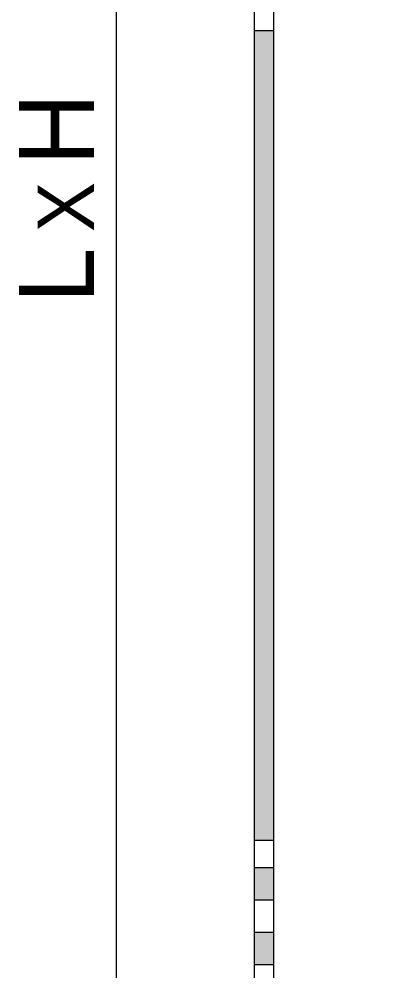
# Model space of a CAD drawing. Extents: x 0 to 242, y -13 to 199.
# Drawn here: x 214.3 to 241.8, y 66.2 to 139.4 of the extents above; entities that cross this region are included whole.
import ezdxf

# ---------------------------------------------------------------- set-up
doc = ezdxf.new("R2010")
doc.units = 0
for name, color, linetype in [('FILL', 8, 'Continuous'), ('GEOMETRY', 7, 'Continuous'), ('TEXT', 7, 'Continuous')]:
    doc.layers.add(name, color=color, linetype=linetype)

msp = doc.modelspace()

# ---------------------------------------------------------------- hatches: boundary and pattern name
at = {"layer": 'FILL'}
for points in [[(232.351, 138.465), (232.351, 76.223), (233.848, 76.223)], [(232.351, 138.465), (233.848, 138.465), (233.848, 76.223)], [(232.351, 74.124), (232.351, 71.629), (233.848, 71.629)], [(232.351, 74.124), (233.848, 74.124), (233.848, 71.629)], [(232.351, 69.161), (232.351, 66.668), (233.848, 66.668)], [(232.351, 69.161), (233.848, 69.161), (233.848, 66.668)]]:
    msp.add_hatch(color=7, dxfattribs=at).paths.add_polyline_path(points)

# ---------------------------------------------------------------- linework, layer by layer
at = {"layer": 'GEOMETRY', "lineweight": 13}
for points in [[(232.35, 183.25), (232.351, 31.465)], [(221.768, 182.865), (221.768, 31.465)], [(241.776, 181.755), (233.847, 181.755), (233.848, 32.936)], [(233.848, 138.465), (232.351, 138.465)], [(233.848, 76.223), (232.351, 76.223)], [(233.848, 74.124), (232.351, 74.124)], [(233.848, 71.629), (232.351, 71.629)], [(233.848, 69.161), (232.351, 69.161)], [(233.848, 66.668), (232.351, 66.668)]]:
    msp.add_lwpolyline(points, dxfattribs=at)

# ---------------------------------------------------------------- texts
at = {"layer": 'TEXT'}
for s, height, p in [('H', 5.76, (220.065, 128.123)), ('X', 4.32, (220.064, 123.001)), ('L', 5.76, (220.065, 117.53))]:
    msp.add_text(s, height=height, rotation=90, dxfattribs=at).set_placement(p)

doc.saveas('drawing.dxf')
